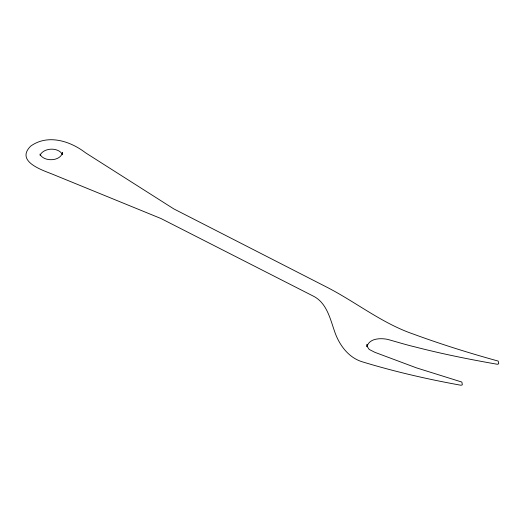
<?xml version="1.0" encoding="UTF-8"?>
<svg xmlns="http://www.w3.org/2000/svg" width="525" height="525" viewBox="0 0 525 525"><rect width="100%" height="100%" fill="white"/><g stroke="black" fill="none" stroke-linecap="round" stroke-linejoin="round"><path stroke-width="0.79" d="M40.031 155.282C43.647 147.472 58.708 146.993 62.593 154.724L62.482 152.486C60.683 161.562 43.66 162.054 39.92 154.14M367.021 344.564L366.949 346.69C369.239 338.212 380.467 337.929 387.568 339.373C396.651 341.873 405.694 344.708 414.894 346.881C442.109 353.929 469.691 359.435 497.372 364.278L498.711 363.818L498.218 361.082C469.54 353.174 441.125 344.282 413.195 334.018C381.465 323.131 355.189 301.481 325.487 286.493L173.749 208.871L85.568 152.814C70.258 141.002 47.788 133.803 30.647 146.16C15.428 161.339 41.665 169.89 52.507 174.202L160.998 218.538L312.998 295.962C326.622 302.571 330.048 318.393 334.582 331.406C339.111 344.82 348.475 357.82 362.637 361.915C394.912 371.739 427.829 379.28 461.022 385.265L462.354 384.805L461.869 382.069L416.522 367.887L374.85 352.314L369.206 349.44L367.152 346.415L367.021 344.564"/></g></svg>
